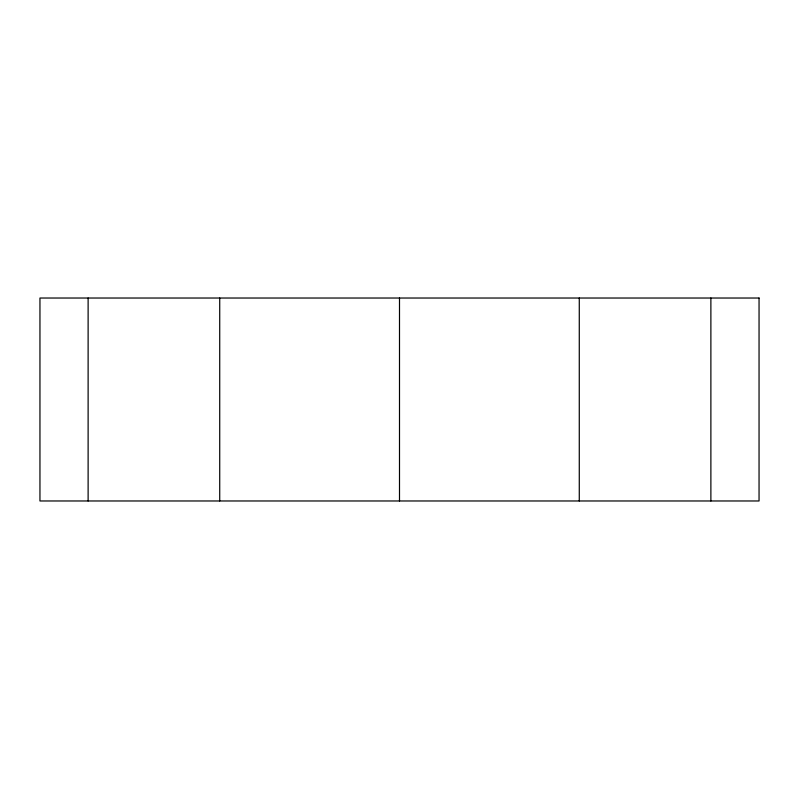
<?xml version="1.0" encoding="UTF-8"?>
<svg xmlns="http://www.w3.org/2000/svg" width="799" height="799" viewBox="0 0 799 799"><rect width="100%" height="100%" fill="white"/><g stroke="black" fill="none" stroke-linecap="round" stroke-linejoin="round"><path stroke-width="1.2" d="M710.88 298.027L710.88 500.973M579.275 298.027L579.275 500.973M399.5 298.027L399.5 500.973M219.725 298.027L219.725 500.973M88.12 298.027L88.12 500.973M759.05 298.027L39.95 298.027L39.95 500.973L759.05 500.973L759.05 298.027"/></g></svg>
